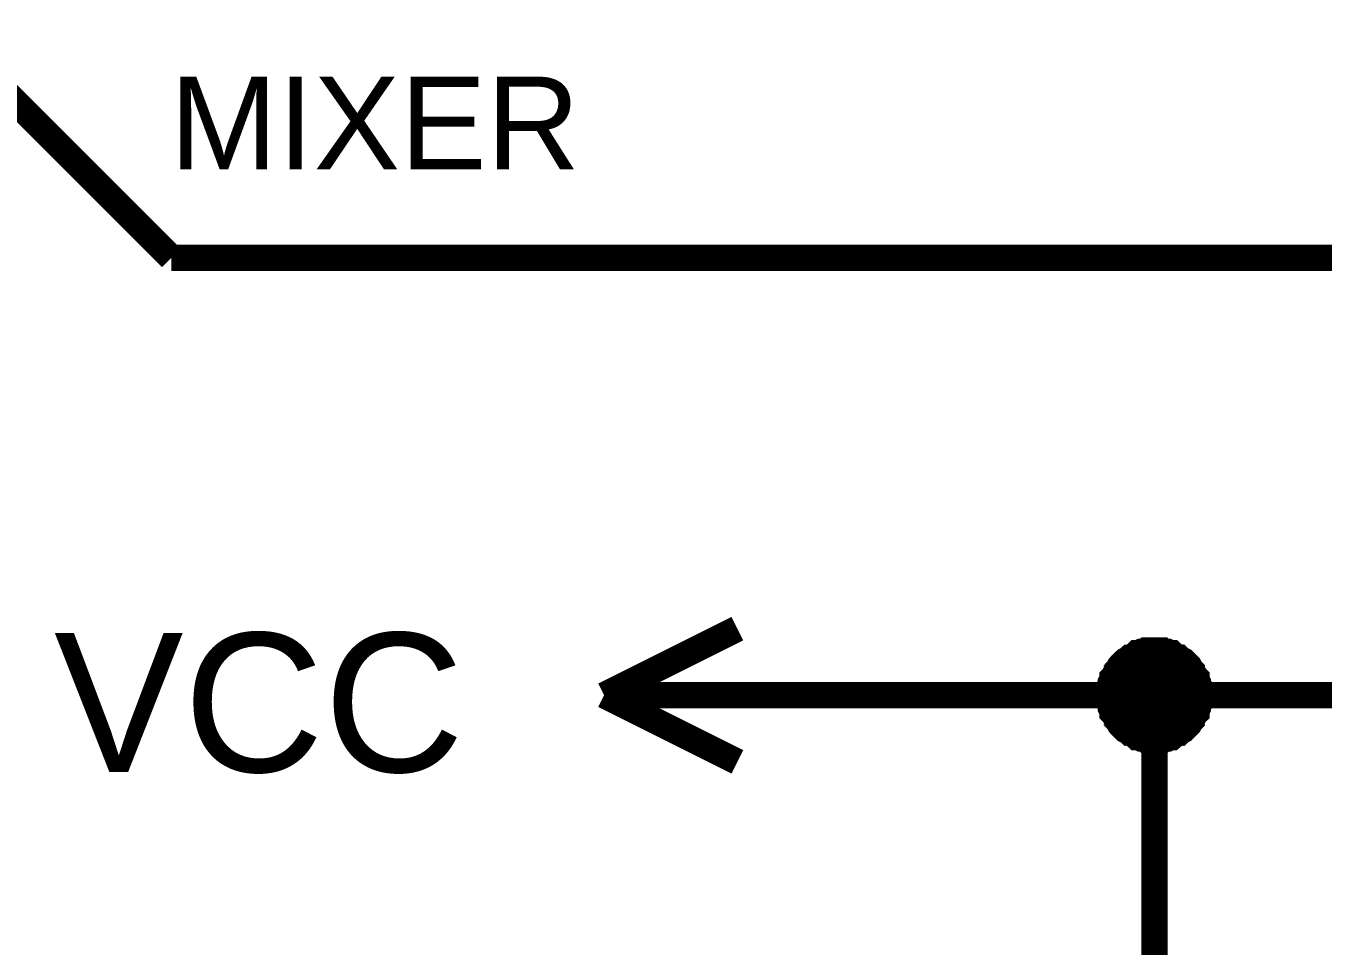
# Model space of a CAD drawing. Header units: millimetres. Extents: x -2024 to 917, y -725 to 13.
# Drawn here: x -1688.18 to -1673.36, y -374.54 to -364.02 of the extents above; entities that cross this region are included whole.
import ezdxf

# ---------------------------------------------------------------- set-up
doc = ezdxf.new("R2010")
doc.units = ezdxf.units.MM
doc.styles.get("Standard").update_dxf_attribs({"font": 'arial.ttf'})

msp = doc.modelspace()

# ---------------------------------------------------------------- linework, layer by layer
at = {"color": 7}
for points, const_width in [([(-1686.521, -366.669), (-1689.021, -364.169)], 0.3), ([(-1526.605, -366.669), (-1686.521, -366.669)], 0.3), ([(-1681.573, -371.67), (-1680.05, -370.909)], 0.3), ([(-1675.796, -371.67), (-1675.796, -371.637), (-1675.796, -371.621), (-1675.796, -371.587), (-1675.78, -371.571), (-1675.78, -371.538), (-1675.78, -371.521), (-1675.763, -371.488), (-1675.763, -371.472), (-1675.747, -371.455), (-1675.73, -371.422), (-1675.713, -371.405), (-1675.713, -371.389), (-1675.697, -371.372), (-1675.68, -371.339), (-1675.664, -371.322), (-1675.647, -371.306), (-1675.631, -371.289), (-1675.614, -371.273), (-1675.581, -371.256), (-1675.564, -371.24), (-1675.548, -371.24), (-1675.531, -371.223), (-1675.498, -371.207), (-1675.482, -371.19), (-1675.465, -371.19), (-1675.432, -371.173), (-1675.416, -371.173), (-1675.382, -371.173), (-1675.366, -371.157), (-1675.333, -371.157), (-1675.316, -371.157), (-1675.283, -371.157)], 0.3), ([(-1675.796, -371.67), (-1675.796, -371.637), (-1675.796, -371.621), (-1675.796, -371.587), (-1675.78, -371.571), (-1675.78, -371.538), (-1675.78, -371.521), (-1675.763, -371.488), (-1675.763, -371.472), (-1675.747, -371.455), (-1675.73, -371.422), (-1675.713, -371.405), (-1675.713, -371.389), (-1675.697, -371.372), (-1675.68, -371.339), (-1675.664, -371.322), (-1675.647, -371.306), (-1675.631, -371.289), (-1675.614, -371.273), (-1675.581, -371.256), (-1675.564, -371.24), (-1675.548, -371.24), (-1675.531, -371.223), (-1675.498, -371.207), (-1675.482, -371.19), (-1675.465, -371.19), (-1675.432, -371.173), (-1675.416, -371.173), (-1675.382, -371.173), (-1675.366, -371.157), (-1675.333, -371.157), (-1675.316, -371.157), (-1675.283, -371.157)], 0.3), ([(-1675.796, -371.67), (-1675.796, -371.637), (-1675.796, -371.621), (-1675.796, -371.587), (-1675.78, -371.571), (-1675.78, -371.538), (-1675.78, -371.521), (-1675.763, -371.488), (-1675.763, -371.472), (-1675.747, -371.455), (-1675.73, -371.422), (-1675.713, -371.405), (-1675.713, -371.389), (-1675.697, -371.372), (-1675.68, -371.339), (-1675.664, -371.322), (-1675.647, -371.306), (-1675.631, -371.289), (-1675.614, -371.273), (-1675.581, -371.256), (-1675.564, -371.24), (-1675.548, -371.24), (-1675.531, -371.223), (-1675.498, -371.207), (-1675.482, -371.19), (-1675.465, -371.19), (-1675.432, -371.173), (-1675.416, -371.173), (-1675.382, -371.173), (-1675.366, -371.157), (-1675.333, -371.157), (-1675.316, -371.157), (-1675.283, -371.157)], 0.3), ([(-1675.796, -371.67), (-1675.796, -371.637), (-1675.796, -371.621), (-1675.796, -371.587), (-1675.78, -371.571), (-1675.78, -371.538), (-1675.78, -371.521), (-1675.763, -371.488), (-1675.763, -371.472), (-1675.747, -371.455), (-1675.73, -371.422), (-1675.713, -371.405), (-1675.713, -371.389), (-1675.697, -371.372), (-1675.68, -371.339), (-1675.664, -371.322), (-1675.647, -371.306), (-1675.631, -371.289), (-1675.614, -371.273), (-1675.581, -371.256), (-1675.564, -371.24), (-1675.548, -371.24), (-1675.531, -371.223), (-1675.498, -371.207), (-1675.482, -371.19), (-1675.465, -371.19), (-1675.432, -371.173), (-1675.416, -371.173), (-1675.382, -371.173), (-1675.366, -371.157), (-1675.333, -371.157), (-1675.316, -371.157), (-1675.283, -371.157)], 0.3), ([(-1675.796, -371.67), (-1675.796, -371.637), (-1675.796, -371.621), (-1675.796, -371.587), (-1675.78, -371.571), (-1675.78, -371.538), (-1675.78, -371.521), (-1675.763, -371.488), (-1675.763, -371.472), (-1675.747, -371.455), (-1675.73, -371.422), (-1675.713, -371.405), (-1675.713, -371.389), (-1675.697, -371.372), (-1675.68, -371.339), (-1675.664, -371.322), (-1675.647, -371.306), (-1675.631, -371.289), (-1675.614, -371.273), (-1675.581, -371.256), (-1675.564, -371.24), (-1675.548, -371.24), (-1675.531, -371.223), (-1675.498, -371.207), (-1675.482, -371.19), (-1675.465, -371.19), (-1675.432, -371.173), (-1675.416, -371.173), (-1675.382, -371.173), (-1675.366, -371.157), (-1675.333, -371.157), (-1675.316, -371.157), (-1675.283, -371.157)], 0.3), ([(-1675.796, -371.67), (-1675.796, -371.637), (-1675.796, -371.621), (-1675.796, -371.587), (-1675.78, -371.571), (-1675.78, -371.538), (-1675.78, -371.521), (-1675.763, -371.488), (-1675.763, -371.472), (-1675.747, -371.455), (-1675.73, -371.422), (-1675.713, -371.405), (-1675.713, -371.389), (-1675.697, -371.372), (-1675.68, -371.339), (-1675.664, -371.322), (-1675.647, -371.306), (-1675.631, -371.289), (-1675.614, -371.273), (-1675.581, -371.256), (-1675.564, -371.24), (-1675.548, -371.24), (-1675.531, -371.223), (-1675.498, -371.207), (-1675.482, -371.19), (-1675.465, -371.19), (-1675.432, -371.173), (-1675.416, -371.173), (-1675.382, -371.173), (-1675.366, -371.157), (-1675.333, -371.157), (-1675.316, -371.157), (-1675.283, -371.157)], 0.0991), ([(-1675.796, -371.67), (-1675.796, -371.637), (-1675.796, -371.621), (-1675.796, -371.587), (-1675.78, -371.571), (-1675.78, -371.538), (-1675.78, -371.521), (-1675.763, -371.488), (-1675.763, -371.472), (-1675.747, -371.455), (-1675.73, -371.422), (-1675.713, -371.405), (-1675.713, -371.389), (-1675.697, -371.372), (-1675.68, -371.339), (-1675.664, -371.322), (-1675.647, -371.306), (-1675.631, -371.289), (-1675.614, -371.273), (-1675.581, -371.256), (-1675.564, -371.24), (-1675.548, -371.24), (-1675.531, -371.223), (-1675.498, -371.207), (-1675.482, -371.19), (-1675.465, -371.19), (-1675.432, -371.173), (-1675.416, -371.173), (-1675.382, -371.173), (-1675.366, -371.157), (-1675.333, -371.157), (-1675.316, -371.157), (-1675.283, -371.157)], 0.0991), ([(-1675.796, -371.67), (-1675.796, -371.637), (-1675.796, -371.621), (-1675.796, -371.587), (-1675.78, -371.571), (-1675.78, -371.538), (-1675.78, -371.521), (-1675.763, -371.488), (-1675.763, -371.472), (-1675.747, -371.455), (-1675.73, -371.422), (-1675.713, -371.405), (-1675.713, -371.389), (-1675.697, -371.372), (-1675.68, -371.339), (-1675.664, -371.322), (-1675.647, -371.306), (-1675.631, -371.289), (-1675.614, -371.273), (-1675.581, -371.256), (-1675.564, -371.24), (-1675.548, -371.24), (-1675.531, -371.223), (-1675.498, -371.207), (-1675.482, -371.19), (-1675.465, -371.19), (-1675.432, -371.173), (-1675.416, -371.173), (-1675.382, -371.173), (-1675.366, -371.157), (-1675.333, -371.157), (-1675.316, -371.157), (-1675.283, -371.157)], 0.0991), ([(-1675.796, -371.67), (-1675.796, -371.637), (-1675.796, -371.621), (-1675.796, -371.587), (-1675.78, -371.571), (-1675.78, -371.538), (-1675.78, -371.521), (-1675.763, -371.488), (-1675.763, -371.472), (-1675.747, -371.455), (-1675.73, -371.422), (-1675.713, -371.405), (-1675.713, -371.389), (-1675.697, -371.372), (-1675.68, -371.339), (-1675.664, -371.322), (-1675.647, -371.306), (-1675.631, -371.289), (-1675.614, -371.273), (-1675.581, -371.256), (-1675.564, -371.24), (-1675.548, -371.24), (-1675.531, -371.223), (-1675.498, -371.207), (-1675.482, -371.19), (-1675.465, -371.19), (-1675.432, -371.173), (-1675.416, -371.173), (-1675.382, -371.173), (-1675.366, -371.157), (-1675.333, -371.157), (-1675.316, -371.157), (-1675.283, -371.157)], 0.0991), ([(-1675.796, -371.67), (-1675.796, -371.637), (-1675.796, -371.621), (-1675.796, -371.587), (-1675.78, -371.571), (-1675.78, -371.538), (-1675.78, -371.521), (-1675.763, -371.488), (-1675.763, -371.472), (-1675.747, -371.455), (-1675.73, -371.422), (-1675.713, -371.405), (-1675.713, -371.389), (-1675.697, -371.372), (-1675.68, -371.339), (-1675.664, -371.322), (-1675.647, -371.306), (-1675.631, -371.289), (-1675.614, -371.273), (-1675.581, -371.256), (-1675.564, -371.24), (-1675.548, -371.24), (-1675.531, -371.223), (-1675.498, -371.207), (-1675.482, -371.19), (-1675.465, -371.19), (-1675.432, -371.173), (-1675.416, -371.173), (-1675.382, -371.173), (-1675.366, -371.157), (-1675.333, -371.157), (-1675.316, -371.157), (-1675.283, -371.157)], 0.0991), ([(-1675.283, -371.157), (-1675.283, -371.157)], 0.3), ([(-1675.283, -371.157), (-1675.25, -371.157), (-1675.233, -371.157), (-1675.2, -371.157), (-1675.184, -371.173), (-1675.151, -371.173), (-1675.134, -371.173), (-1675.101, -371.19), (-1675.085, -371.19), (-1675.068, -371.207), (-1675.035, -371.223), (-1675.018, -371.24), (-1675.002, -371.24), (-1674.985, -371.256), (-1674.952, -371.273), (-1674.936, -371.289), (-1674.919, -371.306), (-1674.902, -371.322), (-1674.886, -371.339), (-1674.869, -371.372), (-1674.853, -371.389), (-1674.853, -371.405), (-1674.836, -371.422), (-1674.82, -371.455), (-1674.803, -371.472), (-1674.803, -371.488), (-1674.787, -371.521), (-1674.787, -371.538), (-1674.787, -371.571), (-1674.77, -371.587), (-1674.77, -371.621), (-1674.77, -371.637), (-1674.77, -371.67)], 0.3), ([(-1675.283, -371.157), (-1675.283, -371.157)], 0.3), ([(-1675.283, -371.157), (-1675.25, -371.157), (-1675.233, -371.157), (-1675.2, -371.157), (-1675.184, -371.173), (-1675.151, -371.173), (-1675.134, -371.173), (-1675.101, -371.19), (-1675.085, -371.19), (-1675.068, -371.207), (-1675.035, -371.223), (-1675.018, -371.24), (-1675.002, -371.24), (-1674.985, -371.256), (-1674.952, -371.273), (-1674.936, -371.289), (-1674.919, -371.306), (-1674.902, -371.322), (-1674.886, -371.339), (-1674.869, -371.372), (-1674.853, -371.389), (-1674.853, -371.405), (-1674.836, -371.422), (-1674.82, -371.455), (-1674.803, -371.472), (-1674.803, -371.488), (-1674.787, -371.521), (-1674.787, -371.538), (-1674.787, -371.571), (-1674.77, -371.587), (-1674.77, -371.621), (-1674.77, -371.637), (-1674.77, -371.67)], 0.3), ([(-1675.283, -371.157), (-1675.283, -371.157)], 0.3), ([(-1675.283, -371.157), (-1675.25, -371.157), (-1675.233, -371.157), (-1675.2, -371.157), (-1675.184, -371.173), (-1675.151, -371.173), (-1675.134, -371.173), (-1675.101, -371.19), (-1675.085, -371.19), (-1675.068, -371.207), (-1675.035, -371.223), (-1675.018, -371.24), (-1675.002, -371.24), (-1674.985, -371.256), (-1674.952, -371.273), (-1674.936, -371.289), (-1674.919, -371.306), (-1674.902, -371.322), (-1674.886, -371.339), (-1674.869, -371.372), (-1674.853, -371.389), (-1674.853, -371.405), (-1674.836, -371.422), (-1674.82, -371.455), (-1674.803, -371.472), (-1674.803, -371.488), (-1674.787, -371.521), (-1674.787, -371.538), (-1674.787, -371.571), (-1674.77, -371.587), (-1674.77, -371.621), (-1674.77, -371.637), (-1674.77, -371.67)], 0.3), ([(-1675.283, -371.157), (-1675.283, -371.157)], 0.3), ([(-1675.283, -371.157), (-1675.25, -371.157), (-1675.233, -371.157), (-1675.2, -371.157), (-1675.184, -371.173), (-1675.151, -371.173), (-1675.134, -371.173), (-1675.101, -371.19), (-1675.085, -371.19), (-1675.068, -371.207), (-1675.035, -371.223), (-1675.018, -371.24), (-1675.002, -371.24), (-1674.985, -371.256), (-1674.952, -371.273), (-1674.936, -371.289), (-1674.919, -371.306), (-1674.902, -371.322), (-1674.886, -371.339), (-1674.869, -371.372), (-1674.853, -371.389), (-1674.853, -371.405), (-1674.836, -371.422), (-1674.82, -371.455), (-1674.803, -371.472), (-1674.803, -371.488), (-1674.787, -371.521), (-1674.787, -371.538), (-1674.787, -371.571), (-1674.77, -371.587), (-1674.77, -371.621), (-1674.77, -371.637), (-1674.77, -371.67)], 0.3), ([(-1675.283, -371.157), (-1675.283, -371.157)], 0.3), ([(-1675.283, -371.157), (-1675.25, -371.157), (-1675.233, -371.157), (-1675.2, -371.157), (-1675.184, -371.173), (-1675.151, -371.173), (-1675.134, -371.173), (-1675.101, -371.19), (-1675.085, -371.19), (-1675.068, -371.207), (-1675.035, -371.223), (-1675.018, -371.24), (-1675.002, -371.24), (-1674.985, -371.256), (-1674.952, -371.273), (-1674.936, -371.289), (-1674.919, -371.306), (-1674.902, -371.322), (-1674.886, -371.339), (-1674.869, -371.372), (-1674.853, -371.389), (-1674.853, -371.405), (-1674.836, -371.422), (-1674.82, -371.455), (-1674.803, -371.472), (-1674.803, -371.488), (-1674.787, -371.521), (-1674.787, -371.538), (-1674.787, -371.571), (-1674.77, -371.587), (-1674.77, -371.621), (-1674.77, -371.637), (-1674.77, -371.67)], 0.3), ([(-1675.283, -371.157), (-1675.283, -371.157)], 0.0991), ([(-1675.283, -371.157), (-1675.25, -371.157), (-1675.233, -371.157), (-1675.2, -371.157), (-1675.184, -371.173), (-1675.151, -371.173), (-1675.134, -371.173), (-1675.101, -371.19), (-1675.085, -371.19), (-1675.068, -371.207), (-1675.035, -371.223), (-1675.018, -371.24), (-1675.002, -371.24), (-1674.985, -371.256), (-1674.952, -371.273), (-1674.936, -371.289), (-1674.919, -371.306), (-1674.902, -371.322), (-1674.886, -371.339), (-1674.869, -371.372), (-1674.853, -371.389), (-1674.853, -371.405), (-1674.836, -371.422), (-1674.82, -371.455), (-1674.803, -371.472), (-1674.803, -371.488), (-1674.787, -371.521), (-1674.787, -371.538), (-1674.787, -371.571), (-1674.77, -371.587), (-1674.77, -371.621), (-1674.77, -371.637), (-1674.77, -371.67)], 0.0991), ([(-1675.283, -371.157), (-1675.283, -371.157)], 0.0991), ([(-1675.283, -371.157), (-1675.25, -371.157), (-1675.233, -371.157), (-1675.2, -371.157), (-1675.184, -371.173), (-1675.151, -371.173), (-1675.134, -371.173), (-1675.101, -371.19), (-1675.085, -371.19), (-1675.068, -371.207), (-1675.035, -371.223), (-1675.018, -371.24), (-1675.002, -371.24), (-1674.985, -371.256), (-1674.952, -371.273), (-1674.936, -371.289), (-1674.919, -371.306), (-1674.902, -371.322), (-1674.886, -371.339), (-1674.869, -371.372), (-1674.853, -371.389), (-1674.853, -371.405), (-1674.836, -371.422), (-1674.82, -371.455), (-1674.803, -371.472), (-1674.803, -371.488), (-1674.787, -371.521), (-1674.787, -371.538), (-1674.787, -371.571), (-1674.77, -371.587), (-1674.77, -371.621), (-1674.77, -371.637), (-1674.77, -371.67)], 0.0991), ([(-1675.283, -371.157), (-1675.283, -371.157)], 0.0991), ([(-1675.283, -371.157), (-1675.25, -371.157), (-1675.233, -371.157), (-1675.2, -371.157), (-1675.184, -371.173), (-1675.151, -371.173), (-1675.134, -371.173), (-1675.101, -371.19), (-1675.085, -371.19), (-1675.068, -371.207), (-1675.035, -371.223), (-1675.018, -371.24), (-1675.002, -371.24), (-1674.985, -371.256), (-1674.952, -371.273), (-1674.936, -371.289), (-1674.919, -371.306), (-1674.902, -371.322), (-1674.886, -371.339), (-1674.869, -371.372), (-1674.853, -371.389), (-1674.853, -371.405), (-1674.836, -371.422), (-1674.82, -371.455), (-1674.803, -371.472), (-1674.803, -371.488), (-1674.787, -371.521), (-1674.787, -371.538), (-1674.787, -371.571), (-1674.77, -371.587), (-1674.77, -371.621), (-1674.77, -371.637), (-1674.77, -371.67)], 0.0991), ([(-1675.283, -371.157), (-1675.283, -371.157)], 0.0991), ([(-1675.283, -371.157), (-1675.25, -371.157), (-1675.233, -371.157), (-1675.2, -371.157), (-1675.184, -371.173), (-1675.151, -371.173), (-1675.134, -371.173), (-1675.101, -371.19), (-1675.085, -371.19), (-1675.068, -371.207), (-1675.035, -371.223), (-1675.018, -371.24), (-1675.002, -371.24), (-1674.985, -371.256), (-1674.952, -371.273), (-1674.936, -371.289), (-1674.919, -371.306), (-1674.902, -371.322), (-1674.886, -371.339), (-1674.869, -371.372), (-1674.853, -371.389), (-1674.853, -371.405), (-1674.836, -371.422), (-1674.82, -371.455), (-1674.803, -371.472), (-1674.803, -371.488), (-1674.787, -371.521), (-1674.787, -371.538), (-1674.787, -371.571), (-1674.77, -371.587), (-1674.77, -371.621), (-1674.77, -371.637), (-1674.77, -371.67)], 0.0991), ([(-1675.283, -371.157), (-1675.283, -371.157)], 0.0991), ([(-1675.283, -371.157), (-1675.25, -371.157), (-1675.233, -371.157), (-1675.2, -371.157), (-1675.184, -371.173), (-1675.151, -371.173), (-1675.134, -371.173), (-1675.101, -371.19), (-1675.085, -371.19), (-1675.068, -371.207), (-1675.035, -371.223), (-1675.018, -371.24), (-1675.002, -371.24), (-1674.985, -371.256), (-1674.952, -371.273), (-1674.936, -371.289), (-1674.919, -371.306), (-1674.902, -371.322), (-1674.886, -371.339), (-1674.869, -371.372), (-1674.853, -371.389), (-1674.853, -371.405), (-1674.836, -371.422), (-1674.82, -371.455), (-1674.803, -371.472), (-1674.803, -371.488), (-1674.787, -371.521), (-1674.787, -371.538), (-1674.787, -371.571), (-1674.77, -371.587), (-1674.77, -371.621), (-1674.77, -371.637), (-1674.77, -371.67)], 0.0991), ([(-1681.573, -371.67), (-1680.05, -372.432)], 0.3), ([(-1679.024, -371.67), (-1681.573, -371.67)], 0.3), ([(-1679.024, -371.67), (-1675.283, -371.67), (-1675.283, -375.413), (-1675.283, -379.171), (-1675.283, -382.914), (-1675.283, -386.673)], 0.3), ([(-1675.283, -372.184), (-1675.316, -372.184), (-1675.333, -372.184), (-1675.366, -372.184), (-1675.382, -372.167), (-1675.416, -372.167), (-1675.432, -372.167), (-1675.465, -372.15), (-1675.482, -372.15), (-1675.498, -372.134), (-1675.531, -372.117), (-1675.548, -372.101), (-1675.564, -372.101), (-1675.581, -372.084), (-1675.614, -372.068), (-1675.631, -372.051), (-1675.647, -372.035), (-1675.664, -372.018), (-1675.68, -372.001), (-1675.697, -371.968), (-1675.713, -371.952), (-1675.713, -371.935), (-1675.73, -371.919), (-1675.747, -371.885), (-1675.763, -371.869), (-1675.763, -371.852), (-1675.78, -371.819), (-1675.78, -371.803), (-1675.78, -371.77), (-1675.796, -371.753), (-1675.796, -371.72), (-1675.796, -371.703), (-1675.796, -371.67)], 0.3), ([(-1675.796, -371.67), (-1675.796, -371.67)], 0.3), ([(-1675.283, -372.184), (-1675.316, -372.184), (-1675.333, -372.184), (-1675.366, -372.184), (-1675.382, -372.167), (-1675.416, -372.167), (-1675.432, -372.167), (-1675.465, -372.15), (-1675.482, -372.15), (-1675.498, -372.134), (-1675.531, -372.117), (-1675.548, -372.101), (-1675.564, -372.101), (-1675.581, -372.084), (-1675.614, -372.068), (-1675.631, -372.051), (-1675.647, -372.035), (-1675.664, -372.018), (-1675.68, -372.001), (-1675.697, -371.968), (-1675.713, -371.952), (-1675.713, -371.935), (-1675.73, -371.919), (-1675.747, -371.885), (-1675.763, -371.869), (-1675.763, -371.852), (-1675.78, -371.819), (-1675.78, -371.803), (-1675.78, -371.77), (-1675.796, -371.753), (-1675.796, -371.72), (-1675.796, -371.703), (-1675.796, -371.67)], 0.3), ([(-1675.796, -371.67), (-1675.796, -371.67)], 0.3), ([(-1675.283, -372.184), (-1675.316, -372.184), (-1675.333, -372.184), (-1675.366, -372.184), (-1675.382, -372.167), (-1675.416, -372.167), (-1675.432, -372.167), (-1675.465, -372.15), (-1675.482, -372.15), (-1675.498, -372.134), (-1675.531, -372.117), (-1675.548, -372.101), (-1675.564, -372.101), (-1675.581, -372.084), (-1675.614, -372.068), (-1675.631, -372.051), (-1675.647, -372.035), (-1675.664, -372.018), (-1675.68, -372.001), (-1675.697, -371.968), (-1675.713, -371.952), (-1675.713, -371.935), (-1675.73, -371.919), (-1675.747, -371.885), (-1675.763, -371.869), (-1675.763, -371.852), (-1675.78, -371.819), (-1675.78, -371.803), (-1675.78, -371.77), (-1675.796, -371.753), (-1675.796, -371.72), (-1675.796, -371.703), (-1675.796, -371.67)], 0.3), ([(-1675.796, -371.67), (-1675.796, -371.67)], 0.3), ([(-1675.283, -372.184), (-1675.316, -372.184), (-1675.333, -372.184), (-1675.366, -372.184), (-1675.382, -372.167), (-1675.416, -372.167), (-1675.432, -372.167), (-1675.465, -372.15), (-1675.482, -372.15), (-1675.498, -372.134), (-1675.531, -372.117), (-1675.548, -372.101), (-1675.564, -372.101), (-1675.581, -372.084), (-1675.614, -372.068), (-1675.631, -372.051), (-1675.647, -372.035), (-1675.664, -372.018), (-1675.68, -372.001), (-1675.697, -371.968), (-1675.713, -371.952), (-1675.713, -371.935), (-1675.73, -371.919), (-1675.747, -371.885), (-1675.763, -371.869), (-1675.763, -371.852), (-1675.78, -371.819), (-1675.78, -371.803), (-1675.78, -371.77), (-1675.796, -371.753), (-1675.796, -371.72), (-1675.796, -371.703), (-1675.796, -371.67)], 0.3), ([(-1675.796, -371.67), (-1675.796, -371.67)], 0.3), ([(-1675.283, -372.184), (-1675.316, -372.184), (-1675.333, -372.184), (-1675.366, -372.184), (-1675.382, -372.167), (-1675.416, -372.167), (-1675.432, -372.167), (-1675.465, -372.15), (-1675.482, -372.15), (-1675.498, -372.134), (-1675.531, -372.117), (-1675.548, -372.101), (-1675.564, -372.101), (-1675.581, -372.084), (-1675.614, -372.068), (-1675.631, -372.051), (-1675.647, -372.035), (-1675.664, -372.018), (-1675.68, -372.001), (-1675.697, -371.968), (-1675.713, -371.952), (-1675.713, -371.935), (-1675.73, -371.919), (-1675.747, -371.885), (-1675.763, -371.869), (-1675.763, -371.852), (-1675.78, -371.819), (-1675.78, -371.803), (-1675.78, -371.77), (-1675.796, -371.753), (-1675.796, -371.72), (-1675.796, -371.703), (-1675.796, -371.67)], 0.3), ([(-1675.796, -371.67), (-1675.796, -371.67)], 0.3), ([(-1674.77, -371.67), (-1674.77, -371.703), (-1674.77, -371.72), (-1674.77, -371.753), (-1674.787, -371.77), (-1674.787, -371.803), (-1674.787, -371.819), (-1674.803, -371.852), (-1674.803, -371.869), (-1674.82, -371.885), (-1674.836, -371.919), (-1674.853, -371.935), (-1674.853, -371.952), (-1674.869, -371.968), (-1674.886, -372.001), (-1674.902, -372.018), (-1674.919, -372.035), (-1674.936, -372.051), (-1674.952, -372.068), (-1674.985, -372.084), (-1675.002, -372.101), (-1675.018, -372.101), (-1675.035, -372.117), (-1675.068, -372.134), (-1675.085, -372.15), (-1675.101, -372.15), (-1675.134, -372.167), (-1675.151, -372.167), (-1675.184, -372.167), (-1675.2, -372.184), (-1675.233, -372.184), (-1675.25, -372.184), (-1675.283, -372.184)], 0.3), ([(-1672.784, -371.67), (-1675.283, -371.67)], 0.3), ([(-1674.77, -371.67), (-1674.77, -371.703), (-1674.77, -371.72), (-1674.77, -371.753), (-1674.787, -371.77), (-1674.787, -371.803), (-1674.787, -371.819), (-1674.803, -371.852), (-1674.803, -371.869), (-1674.82, -371.885), (-1674.836, -371.919), (-1674.853, -371.935), (-1674.853, -371.952), (-1674.869, -371.968), (-1674.886, -372.001), (-1674.902, -372.018), (-1674.919, -372.035), (-1674.936, -372.051), (-1674.952, -372.068), (-1674.985, -372.084), (-1675.002, -372.101), (-1675.018, -372.101), (-1675.035, -372.117), (-1675.068, -372.134), (-1675.085, -372.15), (-1675.101, -372.15), (-1675.134, -372.167), (-1675.151, -372.167), (-1675.184, -372.167), (-1675.2, -372.184), (-1675.233, -372.184), (-1675.25, -372.184), (-1675.283, -372.184)], 0.3), ([(-1674.77, -371.67), (-1674.77, -371.703), (-1674.77, -371.72), (-1674.77, -371.753), (-1674.787, -371.77), (-1674.787, -371.803), (-1674.787, -371.819), (-1674.803, -371.852), (-1674.803, -371.869), (-1674.82, -371.885), (-1674.836, -371.919), (-1674.853, -371.935), (-1674.853, -371.952), (-1674.869, -371.968), (-1674.886, -372.001), (-1674.902, -372.018), (-1674.919, -372.035), (-1674.936, -372.051), (-1674.952, -372.068), (-1674.985, -372.084), (-1675.002, -372.101), (-1675.018, -372.101), (-1675.035, -372.117), (-1675.068, -372.134), (-1675.085, -372.15), (-1675.101, -372.15), (-1675.134, -372.167), (-1675.151, -372.167), (-1675.184, -372.167), (-1675.2, -372.184), (-1675.233, -372.184), (-1675.25, -372.184), (-1675.283, -372.184)], 0.3), ([(-1674.77, -371.67), (-1674.77, -371.703), (-1674.77, -371.72), (-1674.77, -371.753), (-1674.787, -371.77), (-1674.787, -371.803), (-1674.787, -371.819), (-1674.803, -371.852), (-1674.803, -371.869), (-1674.82, -371.885), (-1674.836, -371.919), (-1674.853, -371.935), (-1674.853, -371.952), (-1674.869, -371.968), (-1674.886, -372.001), (-1674.902, -372.018), (-1674.919, -372.035), (-1674.936, -372.051), (-1674.952, -372.068), (-1674.985, -372.084), (-1675.002, -372.101), (-1675.018, -372.101), (-1675.035, -372.117), (-1675.068, -372.134), (-1675.085, -372.15), (-1675.101, -372.15), (-1675.134, -372.167), (-1675.151, -372.167), (-1675.184, -372.167), (-1675.2, -372.184), (-1675.233, -372.184), (-1675.25, -372.184), (-1675.283, -372.184)], 0.3), ([(-1674.77, -371.67), (-1674.77, -371.703), (-1674.77, -371.72), (-1674.77, -371.753), (-1674.787, -371.77), (-1674.787, -371.803), (-1674.787, -371.819), (-1674.803, -371.852), (-1674.803, -371.869), (-1674.82, -371.885), (-1674.836, -371.919), (-1674.853, -371.935), (-1674.853, -371.952), (-1674.869, -371.968), (-1674.886, -372.001), (-1674.902, -372.018), (-1674.919, -372.035), (-1674.936, -372.051), (-1674.952, -372.068), (-1674.985, -372.084), (-1675.002, -372.101), (-1675.018, -372.101), (-1675.035, -372.117), (-1675.068, -372.134), (-1675.085, -372.15), (-1675.101, -372.15), (-1675.134, -372.167), (-1675.151, -372.167), (-1675.184, -372.167), (-1675.2, -372.184), (-1675.233, -372.184), (-1675.25, -372.184), (-1675.283, -372.184)], 0.3), ([(-1674.77, -371.67), (-1674.77, -371.67), (-1674.77, -371.67), (-1674.77, -371.67), (-1674.77, -371.67), (-1674.77, -371.67), (-1674.77, -371.67), (-1674.77, -371.67), (-1674.77, -371.67), (-1674.77, -371.67), (-1674.77, -371.67), (-1674.77, -371.67), (-1674.77, -371.67), (-1674.77, -371.67), (-1674.77, -371.67), (-1674.77, -371.67), (-1674.77, -371.67), (-1674.77, -371.67), (-1674.77, -371.67), (-1674.77, -371.67), (-1674.77, -371.67), (-1674.77, -371.67), (-1674.77, -371.67), (-1674.77, -371.67), (-1674.77, -371.67), (-1674.77, -371.67), (-1674.77, -371.67), (-1674.77, -371.67), (-1674.77, -371.67), (-1674.77, -371.67), (-1674.77, -371.67), (-1674.77, -371.67), (-1674.77, -371.67)], 0.3), ([(-1674.77, -371.67), (-1674.77, -371.67)], 0.3), ([(-1674.77, -371.67), (-1674.77, -371.67), (-1674.77, -371.67), (-1674.77, -371.67), (-1674.77, -371.67), (-1674.77, -371.67), (-1674.77, -371.67), (-1674.77, -371.67), (-1674.77, -371.67), (-1674.77, -371.67), (-1674.77, -371.67), (-1674.77, -371.67), (-1674.77, -371.67), (-1674.77, -371.67), (-1674.77, -371.67), (-1674.77, -371.67), (-1674.77, -371.67), (-1674.77, -371.67), (-1674.77, -371.67), (-1674.77, -371.67), (-1674.77, -371.67), (-1674.77, -371.67), (-1674.77, -371.67), (-1674.77, -371.67), (-1674.77, -371.67), (-1674.77, -371.67), (-1674.77, -371.67), (-1674.77, -371.67), (-1674.77, -371.67), (-1674.77, -371.67), (-1674.77, -371.67), (-1674.77, -371.67), (-1674.77, -371.67)], 0.3), ([(-1674.77, -371.67), (-1674.77, -371.67)], 0.3), ([(-1674.77, -371.67), (-1674.77, -371.67), (-1674.77, -371.67), (-1674.77, -371.67), (-1674.77, -371.67), (-1674.77, -371.67), (-1674.77, -371.67), (-1674.77, -371.67), (-1674.77, -371.67), (-1674.77, -371.67), (-1674.77, -371.67), (-1674.77, -371.67), (-1674.77, -371.67), (-1674.77, -371.67), (-1674.77, -371.67), (-1674.77, -371.67), (-1674.77, -371.67), (-1674.77, -371.67), (-1674.77, -371.67), (-1674.77, -371.67), (-1674.77, -371.67), (-1674.77, -371.67), (-1674.77, -371.67), (-1674.77, -371.67), (-1674.77, -371.67), (-1674.77, -371.67), (-1674.77, -371.67), (-1674.77, -371.67), (-1674.77, -371.67), (-1674.77, -371.67), (-1674.77, -371.67), (-1674.77, -371.67), (-1674.77, -371.67)], 0.3), ([(-1674.77, -371.67), (-1674.77, -371.67)], 0.3), ([(-1674.77, -371.67), (-1674.77, -371.67), (-1674.77, -371.67), (-1674.77, -371.67), (-1674.77, -371.67), (-1674.77, -371.67), (-1674.77, -371.67), (-1674.77, -371.67), (-1674.77, -371.67), (-1674.77, -371.67), (-1674.77, -371.67), (-1674.77, -371.67), (-1674.77, -371.67), (-1674.77, -371.67), (-1674.77, -371.67), (-1674.77, -371.67), (-1674.77, -371.67), (-1674.77, -371.67), (-1674.77, -371.67), (-1674.77, -371.67), (-1674.77, -371.67), (-1674.77, -371.67), (-1674.77, -371.67), (-1674.77, -371.67), (-1674.77, -371.67), (-1674.77, -371.67), (-1674.77, -371.67), (-1674.77, -371.67), (-1674.77, -371.67), (-1674.77, -371.67), (-1674.77, -371.67), (-1674.77, -371.67), (-1674.77, -371.67)], 0.3), ([(-1674.77, -371.67), (-1674.77, -371.67)], 0.3), ([(-1674.77, -371.67), (-1674.77, -371.67), (-1674.77, -371.67), (-1674.77, -371.67), (-1674.77, -371.67), (-1674.77, -371.67), (-1674.77, -371.67), (-1674.77, -371.67), (-1674.77, -371.67), (-1674.77, -371.67), (-1674.77, -371.67), (-1674.77, -371.67), (-1674.77, -371.67), (-1674.77, -371.67), (-1674.77, -371.67), (-1674.77, -371.67), (-1674.77, -371.67), (-1674.77, -371.67), (-1674.77, -371.67), (-1674.77, -371.67), (-1674.77, -371.67), (-1674.77, -371.67), (-1674.77, -371.67), (-1674.77, -371.67), (-1674.77, -371.67), (-1674.77, -371.67), (-1674.77, -371.67), (-1674.77, -371.67), (-1674.77, -371.67), (-1674.77, -371.67), (-1674.77, -371.67), (-1674.77, -371.67), (-1674.77, -371.67)], 0.3), ([(-1674.77, -371.67), (-1674.77, -371.67)], 0.3), ([(-1675.283, -372.184), (-1675.316, -372.184), (-1675.333, -372.184), (-1675.366, -372.184), (-1675.382, -372.167), (-1675.416, -372.167), (-1675.432, -372.167), (-1675.465, -372.15), (-1675.482, -372.15), (-1675.498, -372.134), (-1675.531, -372.117), (-1675.548, -372.101), (-1675.564, -372.101), (-1675.581, -372.084), (-1675.614, -372.068), (-1675.631, -372.051), (-1675.647, -372.035), (-1675.664, -372.018), (-1675.68, -372.001), (-1675.697, -371.968), (-1675.713, -371.952), (-1675.713, -371.935), (-1675.73, -371.919), (-1675.747, -371.885), (-1675.763, -371.869), (-1675.763, -371.852), (-1675.78, -371.819), (-1675.78, -371.803), (-1675.78, -371.77), (-1675.796, -371.753), (-1675.796, -371.72), (-1675.796, -371.703), (-1675.796, -371.67)], 0.0991), ([(-1675.796, -371.67), (-1675.796, -371.67)], 0.0991), ([(-1675.283, -372.184), (-1675.316, -372.184), (-1675.333, -372.184), (-1675.366, -372.184), (-1675.382, -372.167), (-1675.416, -372.167), (-1675.432, -372.167), (-1675.465, -372.15), (-1675.482, -372.15), (-1675.498, -372.134), (-1675.531, -372.117), (-1675.548, -372.101), (-1675.564, -372.101), (-1675.581, -372.084), (-1675.614, -372.068), (-1675.631, -372.051), (-1675.647, -372.035), (-1675.664, -372.018), (-1675.68, -372.001), (-1675.697, -371.968), (-1675.713, -371.952), (-1675.713, -371.935), (-1675.73, -371.919), (-1675.747, -371.885), (-1675.763, -371.869), (-1675.763, -371.852), (-1675.78, -371.819), (-1675.78, -371.803), (-1675.78, -371.77), (-1675.796, -371.753), (-1675.796, -371.72), (-1675.796, -371.703), (-1675.796, -371.67)], 0.0991), ([(-1675.796, -371.67), (-1675.796, -371.67)], 0.0991), ([(-1675.283, -372.184), (-1675.316, -372.184), (-1675.333, -372.184), (-1675.366, -372.184), (-1675.382, -372.167), (-1675.416, -372.167), (-1675.432, -372.167), (-1675.465, -372.15), (-1675.482, -372.15), (-1675.498, -372.134), (-1675.531, -372.117), (-1675.548, -372.101), (-1675.564, -372.101), (-1675.581, -372.084), (-1675.614, -372.068), (-1675.631, -372.051), (-1675.647, -372.035), (-1675.664, -372.018), (-1675.68, -372.001), (-1675.697, -371.968), (-1675.713, -371.952), (-1675.713, -371.935), (-1675.73, -371.919), (-1675.747, -371.885), (-1675.763, -371.869), (-1675.763, -371.852), (-1675.78, -371.819), (-1675.78, -371.803), (-1675.78, -371.77), (-1675.796, -371.753), (-1675.796, -371.72), (-1675.796, -371.703), (-1675.796, -371.67)], 0.0991), ([(-1675.796, -371.67), (-1675.796, -371.67)], 0.0991), ([(-1675.283, -372.184), (-1675.316, -372.184), (-1675.333, -372.184), (-1675.366, -372.184), (-1675.382, -372.167), (-1675.416, -372.167), (-1675.432, -372.167), (-1675.465, -372.15), (-1675.482, -372.15), (-1675.498, -372.134), (-1675.531, -372.117), (-1675.548, -372.101), (-1675.564, -372.101), (-1675.581, -372.084), (-1675.614, -372.068), (-1675.631, -372.051), (-1675.647, -372.035), (-1675.664, -372.018), (-1675.68, -372.001), (-1675.697, -371.968), (-1675.713, -371.952), (-1675.713, -371.935), (-1675.73, -371.919), (-1675.747, -371.885), (-1675.763, -371.869), (-1675.763, -371.852), (-1675.78, -371.819), (-1675.78, -371.803), (-1675.78, -371.77), (-1675.796, -371.753), (-1675.796, -371.72), (-1675.796, -371.703), (-1675.796, -371.67)], 0.0991), ([(-1675.796, -371.67), (-1675.796, -371.67)], 0.0991), ([(-1675.283, -372.184), (-1675.316, -372.184), (-1675.333, -372.184), (-1675.366, -372.184), (-1675.382, -372.167), (-1675.416, -372.167), (-1675.432, -372.167), (-1675.465, -372.15), (-1675.482, -372.15), (-1675.498, -372.134), (-1675.531, -372.117), (-1675.548, -372.101), (-1675.564, -372.101), (-1675.581, -372.084), (-1675.614, -372.068), (-1675.631, -372.051), (-1675.647, -372.035), (-1675.664, -372.018), (-1675.68, -372.001), (-1675.697, -371.968), (-1675.713, -371.952), (-1675.713, -371.935), (-1675.73, -371.919), (-1675.747, -371.885), (-1675.763, -371.869), (-1675.763, -371.852), (-1675.78, -371.819), (-1675.78, -371.803), (-1675.78, -371.77), (-1675.796, -371.753), (-1675.796, -371.72), (-1675.796, -371.703), (-1675.796, -371.67)], 0.0991), ([(-1675.796, -371.67), (-1675.796, -371.67)], 0.0991), ([(-1674.77, -371.67), (-1674.77, -371.703), (-1674.77, -371.72), (-1674.77, -371.753), (-1674.787, -371.77), (-1674.787, -371.803), (-1674.787, -371.819), (-1674.803, -371.852), (-1674.803, -371.869), (-1674.82, -371.885), (-1674.836, -371.919), (-1674.853, -371.935), (-1674.853, -371.952), (-1674.869, -371.968), (-1674.886, -372.001), (-1674.902, -372.018), (-1674.919, -372.035), (-1674.936, -372.051), (-1674.952, -372.068), (-1674.985, -372.084), (-1675.002, -372.101), (-1675.018, -372.101), (-1675.035, -372.117), (-1675.068, -372.134), (-1675.085, -372.15), (-1675.101, -372.15), (-1675.134, -372.167), (-1675.151, -372.167), (-1675.184, -372.167), (-1675.2, -372.184), (-1675.233, -372.184), (-1675.25, -372.184), (-1675.283, -372.184)], 0.0991), ([(-1674.77, -371.67), (-1674.77, -371.703), (-1674.77, -371.72), (-1674.77, -371.753), (-1674.787, -371.77), (-1674.787, -371.803), (-1674.787, -371.819), (-1674.803, -371.852), (-1674.803, -371.869), (-1674.82, -371.885), (-1674.836, -371.919), (-1674.853, -371.935), (-1674.853, -371.952), (-1674.869, -371.968), (-1674.886, -372.001), (-1674.902, -372.018), (-1674.919, -372.035), (-1674.936, -372.051), (-1674.952, -372.068), (-1674.985, -372.084), (-1675.002, -372.101), (-1675.018, -372.101), (-1675.035, -372.117), (-1675.068, -372.134), (-1675.085, -372.15), (-1675.101, -372.15), (-1675.134, -372.167), (-1675.151, -372.167), (-1675.184, -372.167), (-1675.2, -372.184), (-1675.233, -372.184), (-1675.25, -372.184), (-1675.283, -372.184)], 0.0991), ([(-1674.77, -371.67), (-1674.77, -371.703), (-1674.77, -371.72), (-1674.77, -371.753), (-1674.787, -371.77), (-1674.787, -371.803), (-1674.787, -371.819), (-1674.803, -371.852), (-1674.803, -371.869), (-1674.82, -371.885), (-1674.836, -371.919), (-1674.853, -371.935), (-1674.853, -371.952), (-1674.869, -371.968), (-1674.886, -372.001), (-1674.902, -372.018), (-1674.919, -372.035), (-1674.936, -372.051), (-1674.952, -372.068), (-1674.985, -372.084), (-1675.002, -372.101), (-1675.018, -372.101), (-1675.035, -372.117), (-1675.068, -372.134), (-1675.085, -372.15), (-1675.101, -372.15), (-1675.134, -372.167), (-1675.151, -372.167), (-1675.184, -372.167), (-1675.2, -372.184), (-1675.233, -372.184), (-1675.25, -372.184), (-1675.283, -372.184)], 0.0991), ([(-1674.77, -371.67), (-1674.77, -371.703), (-1674.77, -371.72), (-1674.77, -371.753), (-1674.787, -371.77), (-1674.787, -371.803), (-1674.787, -371.819), (-1674.803, -371.852), (-1674.803, -371.869), (-1674.82, -371.885), (-1674.836, -371.919), (-1674.853, -371.935), (-1674.853, -371.952), (-1674.869, -371.968), (-1674.886, -372.001), (-1674.902, -372.018), (-1674.919, -372.035), (-1674.936, -372.051), (-1674.952, -372.068), (-1674.985, -372.084), (-1675.002, -372.101), (-1675.018, -372.101), (-1675.035, -372.117), (-1675.068, -372.134), (-1675.085, -372.15), (-1675.101, -372.15), (-1675.134, -372.167), (-1675.151, -372.167), (-1675.184, -372.167), (-1675.2, -372.184), (-1675.233, -372.184), (-1675.25, -372.184), (-1675.283, -372.184)], 0.0991), ([(-1674.77, -371.67), (-1674.77, -371.703), (-1674.77, -371.72), (-1674.77, -371.753), (-1674.787, -371.77), (-1674.787, -371.803), (-1674.787, -371.819), (-1674.803, -371.852), (-1674.803, -371.869), (-1674.82, -371.885), (-1674.836, -371.919), (-1674.853, -371.935), (-1674.853, -371.952), (-1674.869, -371.968), (-1674.886, -372.001), (-1674.902, -372.018), (-1674.919, -372.035), (-1674.936, -372.051), (-1674.952, -372.068), (-1674.985, -372.084), (-1675.002, -372.101), (-1675.018, -372.101), (-1675.035, -372.117), (-1675.068, -372.134), (-1675.085, -372.15), (-1675.101, -372.15), (-1675.134, -372.167), (-1675.151, -372.167), (-1675.184, -372.167), (-1675.2, -372.184), (-1675.233, -372.184), (-1675.25, -372.184), (-1675.283, -372.184)], 0.0991), ([(-1674.77, -371.67), (-1674.77, -371.67), (-1674.77, -371.67), (-1674.77, -371.67), (-1674.77, -371.67), (-1674.77, -371.67), (-1674.77, -371.67), (-1674.77, -371.67), (-1674.77, -371.67), (-1674.77, -371.67), (-1674.77, -371.67), (-1674.77, -371.67), (-1674.77, -371.67), (-1674.77, -371.67), (-1674.77, -371.67), (-1674.77, -371.67), (-1674.77, -371.67), (-1674.77, -371.67), (-1674.77, -371.67), (-1674.77, -371.67), (-1674.77, -371.67), (-1674.77, -371.67), (-1674.77, -371.67), (-1674.77, -371.67), (-1674.77, -371.67), (-1674.77, -371.67), (-1674.77, -371.67), (-1674.77, -371.67), (-1674.77, -371.67), (-1674.77, -371.67), (-1674.77, -371.67), (-1674.77, -371.67), (-1674.77, -371.67)], 0.0991), ([(-1674.77, -371.67), (-1674.77, -371.67)], 0.0991), ([(-1674.77, -371.67), (-1674.77, -371.67), (-1674.77, -371.67), (-1674.77, -371.67), (-1674.77, -371.67), (-1674.77, -371.67), (-1674.77, -371.67), (-1674.77, -371.67), (-1674.77, -371.67), (-1674.77, -371.67), (-1674.77, -371.67), (-1674.77, -371.67), (-1674.77, -371.67), (-1674.77, -371.67), (-1674.77, -371.67), (-1674.77, -371.67), (-1674.77, -371.67), (-1674.77, -371.67), (-1674.77, -371.67), (-1674.77, -371.67), (-1674.77, -371.67), (-1674.77, -371.67), (-1674.77, -371.67), (-1674.77, -371.67), (-1674.77, -371.67), (-1674.77, -371.67), (-1674.77, -371.67), (-1674.77, -371.67), (-1674.77, -371.67), (-1674.77, -371.67), (-1674.77, -371.67), (-1674.77, -371.67), (-1674.77, -371.67)], 0.0991), ([(-1674.77, -371.67), (-1674.77, -371.67)], 0.0991), ([(-1674.77, -371.67), (-1674.77, -371.67), (-1674.77, -371.67), (-1674.77, -371.67), (-1674.77, -371.67), (-1674.77, -371.67), (-1674.77, -371.67), (-1674.77, -371.67), (-1674.77, -371.67), (-1674.77, -371.67), (-1674.77, -371.67), (-1674.77, -371.67), (-1674.77, -371.67), (-1674.77, -371.67), (-1674.77, -371.67), (-1674.77, -371.67), (-1674.77, -371.67), (-1674.77, -371.67), (-1674.77, -371.67), (-1674.77, -371.67), (-1674.77, -371.67), (-1674.77, -371.67), (-1674.77, -371.67), (-1674.77, -371.67), (-1674.77, -371.67), (-1674.77, -371.67), (-1674.77, -371.67), (-1674.77, -371.67), (-1674.77, -371.67), (-1674.77, -371.67), (-1674.77, -371.67), (-1674.77, -371.67), (-1674.77, -371.67)], 0.0991), ([(-1674.77, -371.67), (-1674.77, -371.67)], 0.0991), ([(-1674.77, -371.67), (-1674.77, -371.67), (-1674.77, -371.67), (-1674.77, -371.67), (-1674.77, -371.67), (-1674.77, -371.67), (-1674.77, -371.67), (-1674.77, -371.67), (-1674.77, -371.67), (-1674.77, -371.67), (-1674.77, -371.67), (-1674.77, -371.67), (-1674.77, -371.67), (-1674.77, -371.67), (-1674.77, -371.67), (-1674.77, -371.67), (-1674.77, -371.67), (-1674.77, -371.67), (-1674.77, -371.67), (-1674.77, -371.67), (-1674.77, -371.67), (-1674.77, -371.67), (-1674.77, -371.67), (-1674.77, -371.67), (-1674.77, -371.67), (-1674.77, -371.67), (-1674.77, -371.67), (-1674.77, -371.67), (-1674.77, -371.67), (-1674.77, -371.67), (-1674.77, -371.67), (-1674.77, -371.67), (-1674.77, -371.67)], 0.0991), ([(-1674.77, -371.67), (-1674.77, -371.67)], 0.0991), ([(-1674.77, -371.67), (-1674.77, -371.67), (-1674.77, -371.67), (-1674.77, -371.67), (-1674.77, -371.67), (-1674.77, -371.67), (-1674.77, -371.67), (-1674.77, -371.67), (-1674.77, -371.67), (-1674.77, -371.67), (-1674.77, -371.67), (-1674.77, -371.67), (-1674.77, -371.67), (-1674.77, -371.67), (-1674.77, -371.67), (-1674.77, -371.67), (-1674.77, -371.67), (-1674.77, -371.67), (-1674.77, -371.67), (-1674.77, -371.67), (-1674.77, -371.67), (-1674.77, -371.67), (-1674.77, -371.67), (-1674.77, -371.67), (-1674.77, -371.67), (-1674.77, -371.67), (-1674.77, -371.67), (-1674.77, -371.67), (-1674.77, -371.67), (-1674.77, -371.67), (-1674.77, -371.67), (-1674.77, -371.67), (-1674.77, -371.67)], 0.0991), ([(-1674.77, -371.67), (-1674.77, -371.67)], 0.0991)]:
    msp.add_lwpolyline(points, dxfattribs=dict(at, const_width=const_width))
at = {"color": 7, "const_width": 0.508}
msp.add_lwpolyline([(-1675.602, -371.662, 1), (-1675.094, -371.662, 1)], format="xyb", close=True, dxfattribs=at)

# ---------------------------------------------------------------- texts
at = {"color": 7}
for s, height, p in [('MIXER', 1.0598, (-1686.538, -365.659)), ('VCC', 1.5897, (-1687.862, -372.548))]:
    msp.add_text(s, height=height, dxfattribs=at).set_placement(p)

doc.saveas('drawing.dxf')
